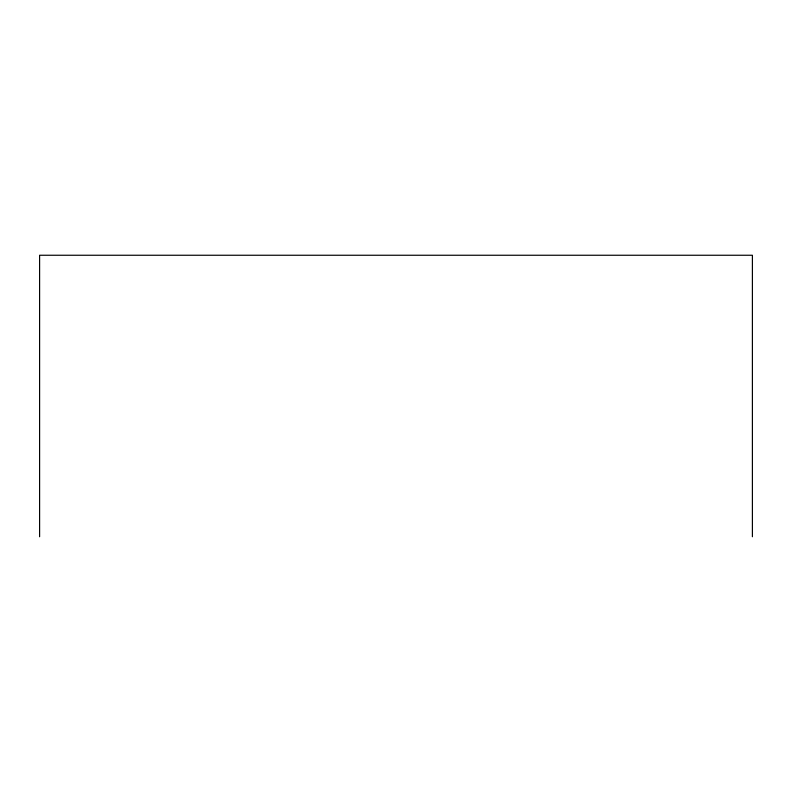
<?xml version="1.0" encoding="UTF-8"?>
<svg xmlns="http://www.w3.org/2000/svg" width="792" height="792" viewBox="0 0 792 792"><rect width="100%" height="100%" fill="white"/><g stroke="black" fill="none" stroke-linecap="round" stroke-linejoin="round"><path stroke-width="1.19" d="M752.4 536.748L752.4 255.252L39.6 255.252L39.6 536.748"/></g></svg>
